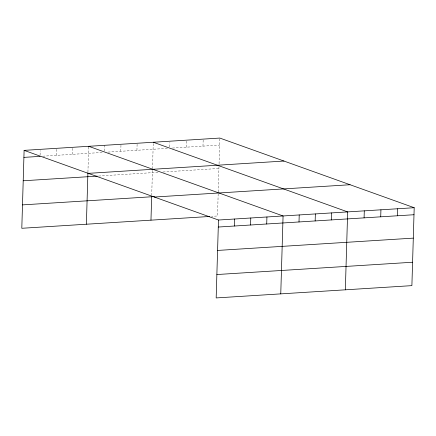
<?xml version="1.0" encoding="UTF-8"?>
<svg xmlns="http://www.w3.org/2000/svg" width="436" height="436" viewBox="0 0 436 436"><rect width="100%" height="100%" fill="white"/><g stroke="black" fill="none" stroke-linecap="round" stroke-linejoin="round"><path stroke-width="0.33" stroke-dasharray="2.18 1.64" d="M40.09 155.091L40.221 150.627M56.195 155.352L56.408 148.338M72.343 154.333L72.55 147.319M87.936 172.04L88.699 146.305M104.673 151.03L104.842 145.292M120.783 151.292L120.99 144.278M136.931 150.273L137.138 143.259M151.706 195.426L153.281 142.245M169.746 146.937L169.882 142.474M186.346 147.166L186.554 140.152M202.98 146.12L203.192 139.106M218.169 193.916L217.515 215.978L211.525 216.354M218.229 191.911L218.981 166.47M219.063 163.794L219.826 138.065M42.744 156.197L103.288 152.387M107.997 152.093L167.713 148.338M172.373 148.049L219.619 145.079M98.558 176.04L159.036 172.242M163.026 171.991L218.921 168.476"/><path stroke-width="0.65" d="M24.111 150.365L218.485 220.022L216.174 297.935L411.889 285.635L414.2 207.716L219.826 138.065L24.111 150.365L21.8 228.284L209.525 216.479M86.388 224.224L87.914 172.705M150.97 220.164L151.663 196.767M234.426 226.022L234.633 219.008M250.569 225.003L250.782 217.989M266.718 223.99L266.925 216.975M280.762 293.875L283.073 215.962L88.699 146.305M299.009 221.962L299.221 214.948M315.157 220.943L315.364 213.929M331.305 219.929L331.513 212.915M345.345 289.815L347.656 211.901L153.281 142.245M364.087 217.869L364.294 210.855M380.721 216.823L380.928 209.809M397.354 215.776L397.567 208.762M23.904 157.38L40.052 156.366M88.257 173.354L283.967 161.048M23.212 180.776L97.212 176.128M22.492 204.887L154.328 196.598M154.344 197.034L350.059 184.733M218.485 220.022L414.2 207.716M218.278 227.036L413.993 214.73M217.586 250.433L413.295 238.127M216.866 274.538L412.581 262.238"/></g></svg>
